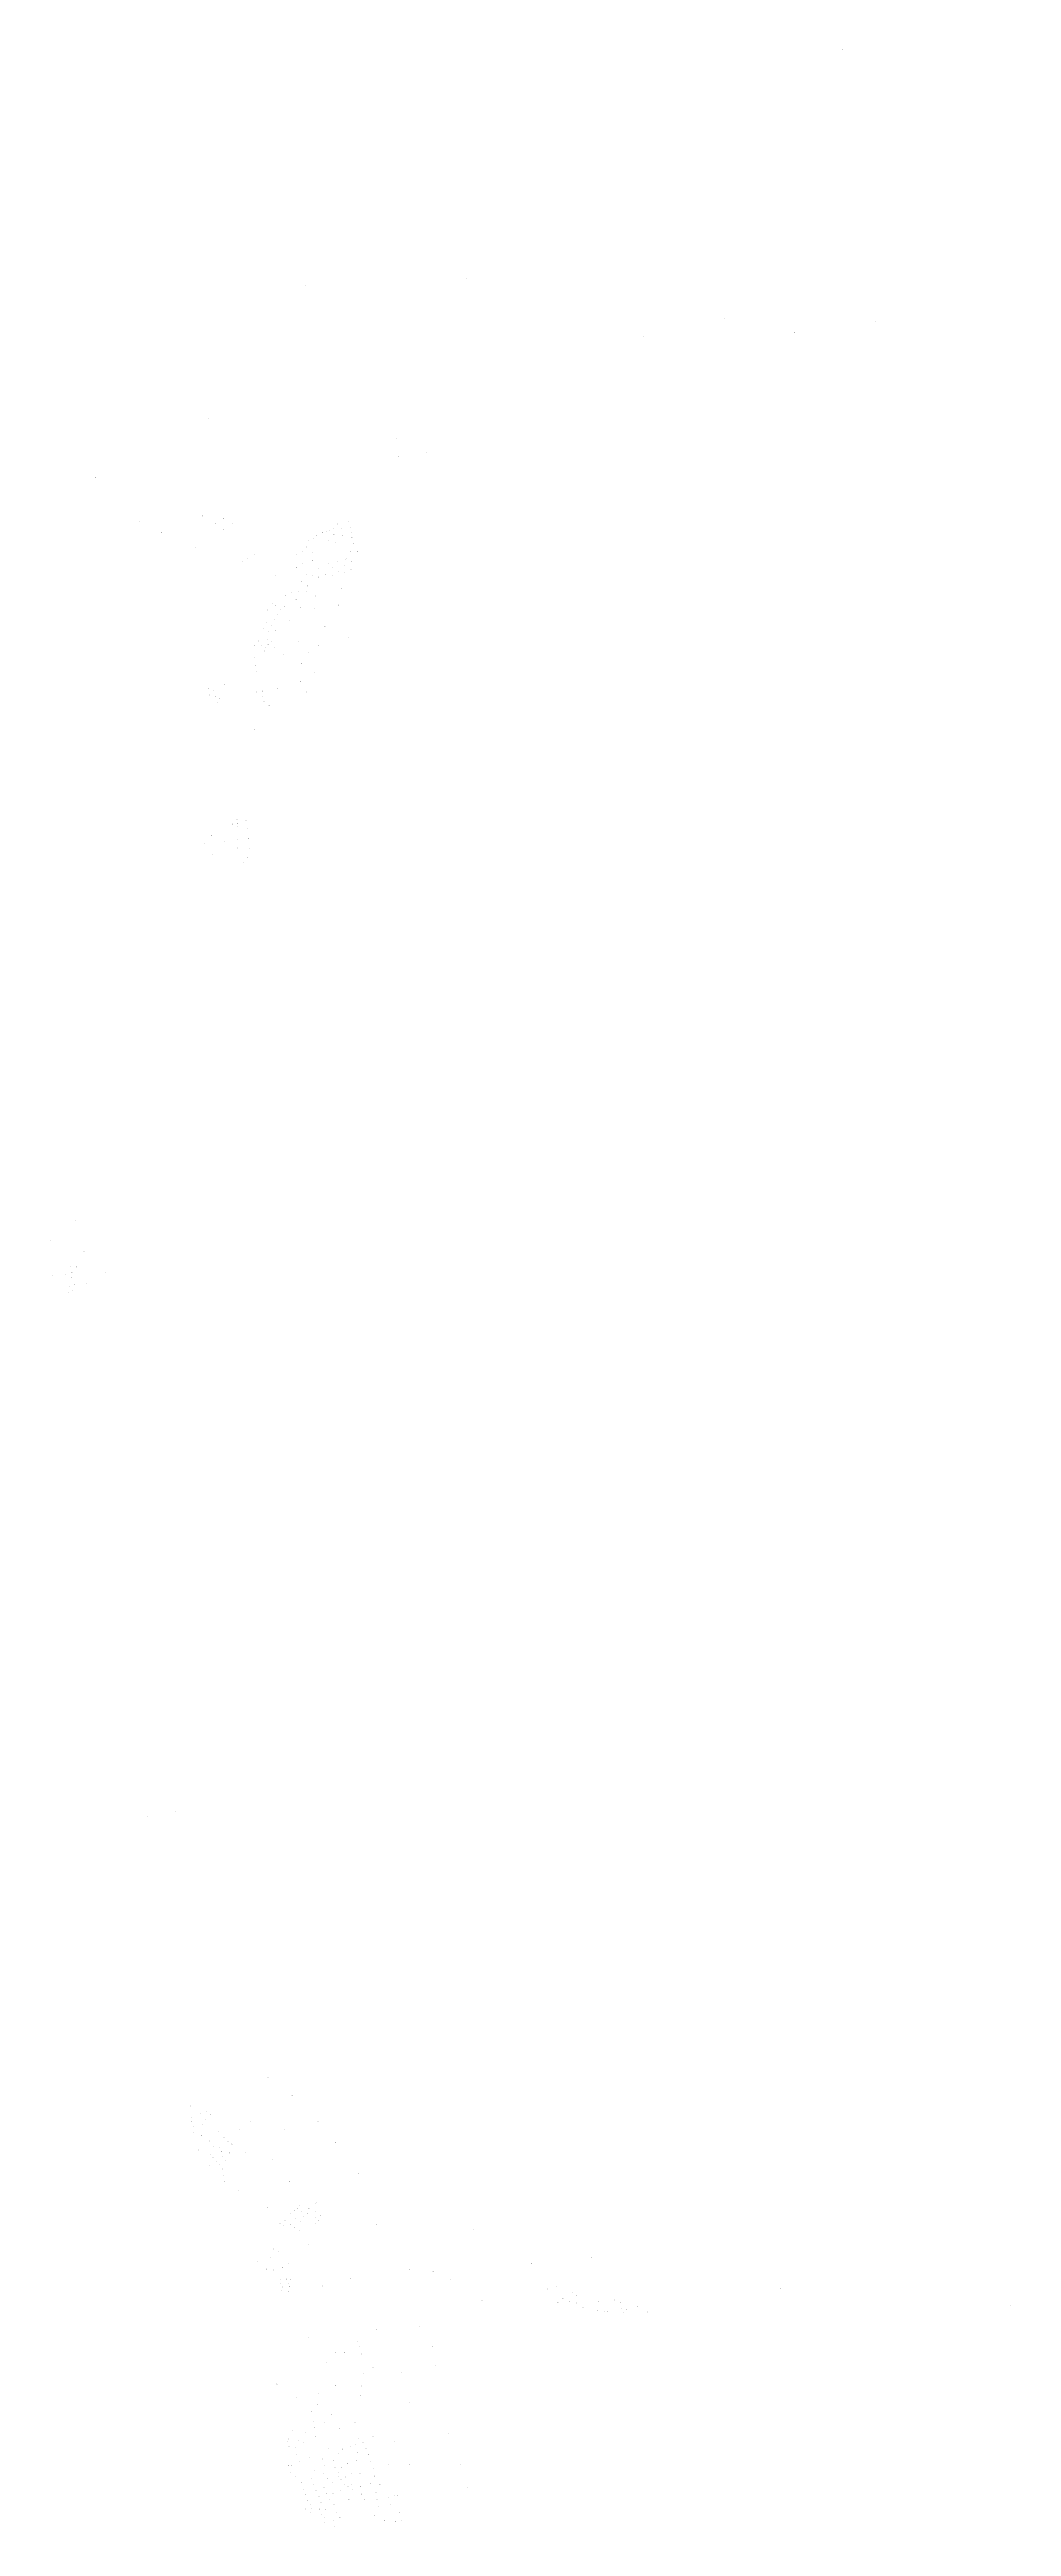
# Model space of a CAD drawing. Extents: x 538696 to 554460, y 1851264 to 1863934.
# Drawn here: x 543219 to 545088, y 1856081 to 1860895 of the extents above; entities that cross this region are included whole.
import ezdxf

# ---------------------------------------------------------------- set-up
doc = ezdxf.new("R2010")
doc.units = 0
doc.layers.add('Level 20', color=7, linetype='Continuous')

msp = doc.modelspace()

# ---------------------------------------------------------------- texts
at = {"layer": 'Level 20'}
for s, p in [('17', (544759.7, 1860894.3)), ('17', (544694, 1860630.6)), ('17', (544151.1, 1860605.2)), ('17', (544445.1, 1860504.8)), ('16', (543716.9, 1860435.5)), ('16', (544027.5, 1860449.7)), ('17', (544371.9, 1860337.2)), ('17', (544529, 1860371.4)), ('17', (544666.5, 1860345)), ('17', (544728.1, 1860355.9)), ('17', (544823.9, 1860366.7)), ('16', (543526.1, 1860178.3)), ('16', (543892.7, 1860139.5)), ('16', (543842.2, 1860133.5)), ('16', (543851.3, 1860106.2)), ('16', (543896.2, 1860104.2)), ('16', (543950.6, 1860111.7)), ('16', (543308.2, 1860063.4)), ('16', (543382.9, 1860002.6)), ('16', (543416.6, 1859999.4)), ('18', (543467.7, 1859994.2)), ('18', (543393.2, 1859977.6)), ('18', (543435.9, 1859955.8)), ('18', (543515.6, 1859988)), ('18', (543524.1, 1859955.5)), ('18', (543541.3, 1859974)), ('18', (543556.4, 1859983)), ('18', (543557, 1859961.4)), ('18', (543573.4, 1859974.4)), ('18', (543730.4, 1859945)), ('18', (543737.5, 1859950.6)), ('18', (543749.3, 1859955.8)), ('18', (543750.7, 1859974.8)), ('18', (543756.7, 1859957.5)), ('18', (543763.1, 1859960.4)), ('18', (543771.3, 1859963)), ('18', (543771.3, 1859951.9)), ('18', (543776.8, 1859972.5)), ('18', (543785.5, 1859964.4)), ('18', (543787.9, 1859950)), ('18', (543799.9, 1859977.3)), ('18', (543803.3, 1859966.8)), ('18', (543804.7, 1859956.6)), ('18', (543806.3, 1859945.9)), ('18', (543388.3, 1859922.7)), ('18', (543501, 1859926.8)), ('18', (543570.7, 1859913.3)), ('18', (543592.9, 1859900.4)), ('18', (543603.5, 1859906)), ('18', (543615.7, 1859913.9)), ('18', (543628.6, 1859919.6)), ('18', (543697.8, 1859914)), ('18', (543708.9, 1859896.3)), ('18', (543710.2, 1859918.6)), ('18', (543718.2, 1859927.8)), ('18', (543720, 1859896.5)), ('18', (543721.7, 1859940.7)), ('18', (543729.5, 1859916.6)), ('18', (543729.9, 1859901.8)), ('18', (543731.3, 1859934.6)), ('18', (543743.7, 1859904.8)), ('18', (543745.3, 1859937.9)), ('18', (543759.4, 1859940.2)), ('18', (543759.5, 1859896.4)), ('18', (543763.2, 1859905.5)), ('18', (543770.9, 1859918.7)), ('18', (543774.3, 1859937.3)), ('18', (543778.6, 1859899.2)), ('18', (543791.2, 1859936.3)), ('18', (543794.8, 1859904.6)), ('18', (543803.7, 1859918.4)), ('18', (543805.4, 1859899.4)), ('18', (543809.7, 1859934.4)), ('18', (543817.3, 1859919.3)), ('18', (543818.4, 1859902.6)), ('18', (543657.1, 1859871.8)), ('18', (543698.1, 1859888.4)), ('18', (543706.8, 1859875.6)), ('18', (543706.9, 1859861.1)), ('18', (543717.6, 1859875.1)), ('18', (543720.2, 1859852.2)), ('18', (543729.1, 1859872.4)), ('18', (543730.7, 1859890.5)), ('18', (543733.9, 1859857.5)), ('18', (543740.9, 1859869.6)), ('18', (543742.2, 1859885.9)), ('18', (543755, 1859874.8)), ('18', (543767.9, 1859873.1)), ('18', (543769.6, 1859887)), ('18', (543778.8, 1859879.5)), ('18', (543786.8, 1859847.5)), ('18', (543790.5, 1859878.3)), ('18', (543792.2, 1859892.7)), ('18', (543804, 1859883.9)), ('18', (543815.9, 1859888.1)), ('18', (543638.9, 1859835)), ('18', (543642.6, 1859805.5)), ('18', (543649.8, 1859803)), ('18', (543650.9, 1859818.7)), ('18', (543657.3, 1859814.5)), ('18', (543665.6, 1859825.9)), ('18', (543666, 1859807.1)), ('18', (543675.3, 1859813.3)), ('18', (543677.4, 1859832.9)), ('18', (543687, 1859818.7)), ('18', (543688.5, 1859840.1)), ('18', (543697.1, 1859826.1)), ('18', (543702.9, 1859840.4)), ('18', (543705.6, 1859809.9)), ('18', (543718.1, 1859841.3)), ('18', (543733.2, 1859807.7)), ('18', (543736.3, 1859832.6)), ('18', (543780.5, 1859815.2)), ('18', (543634.7, 1859769.5)), ('18', (543635.2, 1859752.6)), ('18', (543640, 1859781.2)), ('18', (543644.5, 1859763)), ('18', (543644.6, 1859791.4)), ('18', (543649.7, 1859774.7)), ('18', (543652.7, 1859754.6)), ('18', (543655.1, 1859785.9)), ('18', (543657.1, 1859766)), ('18', (543661.3, 1859797.3)), ('18', (543678.5, 1859752.2)), ('18', (543684.2, 1859784.4)), ('18', (543753.8, 1859773.1)), ('18', (543780.2, 1859797.4)), ('18', (543798.8, 1859752)), ('18', (543614.1, 1859727.9)), ('18', (543616.7, 1859712.6)), ('18', (543617.2, 1859736.9)), ('18', (543623.2, 1859725.4)), ('18', (543624.6, 1859745.1)), ('18', (543629.8, 1859737.2)), ('18', (543631.3, 1859718.8)), ('18', (543635.6, 1859725.7)), ('18', (543638.5, 1859732.6)), ('18', (543641.8, 1859747.5)), ('18', (543643.2, 1859738.1)), ('18', (543648.7, 1859743.7)), ('18', (543649.3, 1859724.4)), ('18', (543655.7, 1859732.5)), ('18', (543673.3, 1859719.5)), ('18', (543702.3, 1859744.3)), ('18', (543721, 1859722.3)), ('18', (543741.4, 1859736.2)), ('18', (543536, 1859655.1)), ('18', (543557.9, 1859660.3)), ('18', (543594.7, 1859672.2)), ('18', (543619.1, 1859698.1)), ('18', (543621.2, 1859686.6)), ('18', (543622, 1859676.7)), ('18', (543623.4, 1859667.8)), ('18', (543623.9, 1859657.2)), ('18', (543656.6, 1859694.3)), ('18', (543706.7, 1859666)), ('18', (543707.8, 1859701.2)), ('18', (543733, 1859684.1)), ('18', (543527.2, 1859651.7)), ('18', (543528.8, 1859640.2)), ('18', (543536.1, 1859648.2)), ('18', (543541.2, 1859637.7)), ('18', (543543.7, 1859626.1)), ('18', (543548.8, 1859633.6)), ('18', (543556.1, 1859626.1)), ('18', (543597.9, 1859619.1)), ('18', (543620.5, 1859646)), ('18', (543621.6, 1859630)), ('18', (543632, 1859638)), ('18', (543632.1, 1859648)), ('18', (543635.1, 1859628.6)), ('18', (543645.1, 1859620.2)), ('18', (543661, 1859652.6)), ('18', (543718.8, 1859645.9)), ('18', (543616.8, 1859572.8)), ('18', (543650.9, 1859592)), ('18', (543533.6, 1859367.3)), ('18', (543573.7, 1859389.5)), ('18', (543580.5, 1859375.5)), ('18', (543582.9, 1859398)), ('18', (543583.4, 1859384.3)), ('18', (543584.1, 1859390.8)), ('18', (543600.4, 1859396.7)), ('18', (543602.9, 1859379.9)), ('18', (543519, 1859352.3)), ('18', (543534.1, 1859330.1)), ('18', (543558, 1859354.8)), ('18', (543572.2, 1859357.5)), ('18', (543582.5, 1859360)), ('18', (543584.1, 1859342.7)), ('18', (543585, 1859327.5)), ('18', (543603.4, 1859324.1)), ('18', (543604.9, 1859361.7)), ('18', (543605.8, 1859342)), ('18', (543596.4, 1859314)), ('19', (543269.2, 1858618.2)), ('19', (543219.2, 1858580.5)), ('19', (543285.6, 1858558.7)), ('19', (543224, 1858511.8)), ('19', (543249.2, 1858514.3)), ('19', (543259.1, 1858500.3)), ('19', (543259.4, 1858529)), ('19', (543260.8, 1858509)), ('19', (543262.2, 1858517.4)), ('19', (543266.6, 1858524.1)), ('19', (543270.6, 1858528.2)), ('19', (543271, 1858509.8)), ('19', (543314.9, 1858510.6)), ('19', (543327.3, 1858518.5)), ('19', (543254.5, 1858478.4)), ('19', (543257, 1858490.4)), ('19', (543263, 1858482.7)), ('19', (543266.8, 1858494.8)), ('19', (543289.8, 1858495.6)), ('38', (543408.4, 1857460.9)), ('38', (543464.5, 1857469.7)), ('20', (543596.4, 1856988.3)), ('20', (543619.8, 1856963.8)), ('20', (543520.6, 1856952.8)), ('20', (543643.1, 1856952.7)), ('20', (543690, 1856917.6)), ('20', (543493, 1856897.6)), ('20', (543493.1, 1856875.8)), ('20', (543494.3, 1856867)), ('20', (543511.1, 1856883.6)), ('20', (543522.1, 1856871.8)), ('20', (543522.7, 1856887.4)), ('20', (543531.6, 1856879.9)), ('20', (543609.2, 1856867.3)), ('20', (543739.8, 1856867.4)), ('20', (543497.6, 1856845.9)), ('20', (543497.6, 1856858.4)), ('20', (543500, 1856828.4)), ('20', (543513.8, 1856840.5)), ('20', (543515.3, 1856860.6)), ('20', (543529.3, 1856829.5)), ('20', (543529.6, 1856854.8)), ('20', (543537.4, 1856818.8)), ('20', (543547.7, 1856847.6)), ('20', (543548.2, 1856816)), ('20', (543557.7, 1856836.1)), ('20', (543565.1, 1856827.5)), ('20', (543572.9, 1856823.8)), ('20', (543587, 1856852.6)), ('20', (543675.1, 1856851.8)), ('20', (543774.3, 1856827)), ('20', (543507.4, 1856812)), ('20', (543517.2, 1856798.8)), ('20', (543524.6, 1856788.9)), ('20', (543529.8, 1856781.7)), ('20', (543531.7, 1856803.6)), ('20', (543536.5, 1856797.2)), ('20', (543540.7, 1856771.2)), ('20', (543541.6, 1856789.7)), ('20', (543548.7, 1856783.1)), ('20', (543553.2, 1856809.4)), ('20', (543554.7, 1856775.1)), ('20', (543555.1, 1856799.4)), ('20', (543560.3, 1856790.8)), ('20', (543565.9, 1856782.8)), ('20', (543568.2, 1856806.2)), ('20', (543599.7, 1856807.2)), ('20', (543652.6, 1856792.8)), ('20', (543818.6, 1856766.5)), ('20', (543555.9, 1856761.7)), ('20', (543558.4, 1856751.1)), ('20', (543585.8, 1856733.5)), ('20', (543685.2, 1856750.3)), ('20', (543641.5, 1856700.5)), ('20', (543666.2, 1856668.7)), ('20', (543676.3, 1856674.8)), ('20', (543686.6, 1856687.8)), ('20', (543694.9, 1856695.5)), ('20', (543697.4, 1856679.9)), ('20', (543700.8, 1856698)), ('20', (543705.1, 1856703.2)), ('20', (543705.6, 1856673.5)), ('20', (543708.7, 1856692.5)), ('20', (543711.4, 1856682.8)), ('20', (543718.3, 1856674.9)), ('20', (543720.2, 1856688.8)), ('20', (543722.8, 1856698.5)), ('20', (543726.4, 1856677.6)), ('20', (543734, 1856680.9)), ('20', (543735.3, 1856691.8)), ('20', (543735.7, 1856669.9)), ('20', (543736, 1856709.1)), ('20', (543741.2, 1856675.3)), ('20', (543744.2, 1856684.4)), ('20', (543673.1, 1856665.2)), ('20', (543686.6, 1856667.6)), ('20', (543694.8, 1856661.8)), ('20', (543704.2, 1856655.5)), ('20', (543712.1, 1856666.7)), ('20', (543721.6, 1856628.7)), ('20', (543853.9, 1856667)), ('21', (544041.9, 1856658.2)), ('20', (543621.9, 1856596)), ('20', (543634.7, 1856597.9)), ('20', (543640.3, 1856580.8)), ('20', (543647.9, 1856603)), ('20', (543654.2, 1856619.6)), ('20', (543654.3, 1856578.8)), ('20', (543663.5, 1856601.8)), ('20', (543664.2, 1856614.6)), ('20', (543671.1, 1856583.8)), ('20', (543683.3, 1856592.5)), ('20', (543742.7, 1856582.2)), ('20', (543917.8, 1856579.4)), ('20', (543963.8, 1856575.6)), ('21', (544154.7, 1856591)), ('21', (544271.2, 1856602.3)), ('20', (543667.3, 1856559.8)), ('20', (543667.9, 1856553.1)), ('20', (543670, 1856545.7)), ('20', (543670.5, 1856568.2)), ('20', (543670.5, 1856539.4)), ('20', (543672.2, 1856528.9)), ('20', (543679.5, 1856561.2)), ('20', (543681.7, 1856552.1)), ('20', (543683.2, 1856538.1)), ('20', (543685.2, 1856546.2)), ('20', (543687.3, 1856560)), ('20', (543748.4, 1856547.7)), ('20', (543803, 1856561.1)), ('20', (543855.3, 1856568.2)), ('20', (543997.7, 1856560.9)), ('21', (544075.1, 1856558.3)), ('21', (544186.1, 1856541.8)), ('21', (544190.2, 1856548.7)), ('21', (544197.2, 1856547.3)), ('21', (544201.7, 1856533.1)), ('21', (544202.8, 1856545.7)), ('21', (544208.8, 1856544.2)), ('21', (544216.6, 1856538.2)), ('21', (544223.5, 1856533)), ('21', (544230.2, 1856527.3)), ('21', (544235.7, 1856534.4)), ('21', (544243, 1856529.4)), ('21', (544255.6, 1856525.9)), ('21', (544298.3, 1856538.9)), ('21', (544441.8, 1856560.2)), ('21', (544638.5, 1856542.8)), ('21', (544840.7, 1856568)), ('20', (543671.6, 1856517.4)), ('21', (544058.8, 1856519.5)), ('21', (544206.4, 1856516)), ('21', (544215.9, 1856523.1)), ('21', (544229.5, 1856517.9)), ('21', (544243, 1856514.5)), ('21', (544253, 1856516.3)), ('21', (544255.2, 1856506.3)), ('21', (544267.7, 1856505.9)), ('21', (544271.1, 1856520.3)), ('21', (544282.3, 1856500.4)), ('21', (544284.2, 1856517.2)), ('21', (544295.9, 1856498.6)), ('21', (544300, 1856516.8)), ('21', (544304, 1856497.8)), ('21', (544312.4, 1856497.3)), ('21', (544313.7, 1856511.6)), ('21', (544316.3, 1856520.4)), ('21', (544323.6, 1856496.8)), ('21', (544328.2, 1856516.2)), ('21', (544329.7, 1856503.5)), ('21', (544334.6, 1856495.2)), ('21', (544337.7, 1856514.4)), ('21', (544339.2, 1856502.5)), ('21', (544348.1, 1856497.5)), ('21', (544361.4, 1856508.3)), ('21', (544363.5, 1856494.2)), ('21', (544380.4, 1856497.1)), ('21', (545087, 1856509.4)), ('20', (543692, 1856437)), ('20', (543721.1, 1856447)), ('20', (543755.6, 1856462.5)), ('20', (543808.9, 1856463.4)), ('20', (543817, 1856438.9)), ('20', (543820.1, 1856430.7)), ('20', (543853, 1856462.8)), ('20', (543936.1, 1856468.9)), ('20', (543963.9, 1856429.7)), ('20', (543705.1, 1856382.9)), ('20', (543756.8, 1856397.9)), ('20', (543772, 1856390.5)), ('20', (543773.9, 1856418.8)), ('20', (543791.7, 1856418.7)), ('20', (543794, 1856394.1)), ('20', (543824.2, 1856415.5)), ('20', (543841.8, 1856416.8)), ('20', (543847.4, 1856389)), ('20', (543901.8, 1856379.6)), ('20', (543968, 1856393.3)), ('20', (543660.4, 1856357.3)), ('20', (543699.2, 1856331.5)), ('20', (543740.5, 1856339.5)), ('20', (543774.2, 1856353.9)), ('20', (543823.2, 1856334.4)), ('20', (543825.3, 1856353.2)), ('20', (543829.6, 1856377)), ('20', (543850.2, 1856347.9)), ('20', (543728.1, 1856303.5)), ('20', (543730.1, 1856283.5)), ('20', (543739.2, 1856317)), ('20', (543755.8, 1856310.7)), ('20', (543766.4, 1856297.5)), ('20', (543791.3, 1856326.3)), ('20', (543851, 1856286.1)), ('20', (543918.4, 1856322.2)), ('20', (543680.1, 1856244.7)), ('20', (543682.8, 1856250.2)), ('20', (543683, 1856258.3)), ('20', (543689.4, 1856267.6)), ('20', (543702.3, 1856246.9)), ('20', (543703.2, 1856269.1)), ('20', (543712.5, 1856244)), ('20', (543715.9, 1856263.6)), ('20', (543733.9, 1856273.1)), ('20', (543734.8, 1856255.5)), ('20', (543744.5, 1856240.3)), ('20', (543753.4, 1856282.8)), ('20', (543781.7, 1856269.6)), ('20', (543803.3, 1856236.3)), ('20', (543811.9, 1856281.3)), ('20', (543813.5, 1856239.4)), ('20', (543818.8, 1856251.2)), ('20', (543827.8, 1856243.6)), ('20', (543847.2, 1856255.6)), ('20', (543889.9, 1856245.5)), ('20', (543993, 1856260.4)), ('20', (543682.3, 1856198.5)), ('20', (543683.2, 1856217.2)), ('20', (543683.9, 1856234.6)), ('20', (543689.7, 1856198.9)), ('20', (543695.2, 1856234.3)), ('20', (543698.7, 1856219.5)), ('20', (543703, 1856206.3)), ('20', (543706.9, 1856192.4)), ('20', (543716.7, 1856227.3)), ('20', (543723.6, 1856213.6)), ('20', (543727.2, 1856201)), ('20', (543732.1, 1856189.1)), ('20', (543749.5, 1856211.5)), ('20', (543752.4, 1856199)), ('20', (543759.9, 1856231.8)), ('20', (543767.8, 1856221.6)), ('20', (543770.9, 1856208.1)), ('20', (543772.9, 1856194.7)), ('20', (543779.4, 1856222.7)), ('20', (543786.3, 1856194.4)), ('20', (543787.9, 1856230.9)), ('20', (543793.9, 1856217)), ('20', (543797.9, 1856202.8)), ('20', (543808.8, 1856221.7)), ('20', (543816.2, 1856208.8)), ('20', (543817.3, 1856224.2)), ('20', (543819.2, 1856194.8)), ('20', (543833.6, 1856231.9)), ('20', (543838.2, 1856219.7)), ('20', (543842.1, 1856206.6)), ('20', (543846.9, 1856193.1)), ('20', (543877.2, 1856200)), ('20', (543918.1, 1856201)), ('20', (544016.2, 1856200.3)), ('20', (543687.3, 1856185.7)), ('20', (543696.1, 1856178)), ('20', (543708.7, 1856165.4)), ('20', (543711.3, 1856179.5)), ('20', (543712.4, 1856153.1)), ('20', (543715.4, 1856142.1)), ('20', (543728.4, 1856173.1)), ('20', (543732.3, 1856161.1)), ('20', (543736.5, 1856150)), ('20', (543741.8, 1856138.9)), ('20', (543750.8, 1856183.8)), ('20', (543751.8, 1856156.4)), ('20', (543756.8, 1856144.7)), ('20', (543758.3, 1856173.7)), ('20', (543768.1, 1856164.7)), ('20', (543769.4, 1856144.1)), ('20', (543779.9, 1856185.2)), ('20', (543780.9, 1856177)), ('20', (543783.9, 1856149.7)), ('20', (543784.8, 1856170.4)), ('20', (543791.8, 1856161.7)), ('20', (543792.4, 1856176.3)), ('20', (543798.3, 1856167.1)), ('20', (543798.3, 1856156.9)), ('20', (543804.6, 1856162.4)), ('20', (543805.8, 1856183.9)), ('20', (543806.5, 1856152.8)), ('20', (543819.7, 1856169.7)), ('20', (543822.1, 1856183)), ('20', (543822.2, 1856157.7)), ('20', (543824.9, 1856143.5)), ('20', (543841.6, 1856163.4)), ('20', (543850.5, 1856178.2)), ('20', (543852.9, 1856147.4)), ('20', (543860.5, 1856162.3)), ('20', (543873.4, 1856178)), ('20', (543879.9, 1856156.7)), ('20', (543889, 1856140.3)), ('20', (543894.7, 1856140.7)), ('20', (544030.6, 1856155.9)), ('20', (543713.6, 1856120.9)), ('20', (543714.3, 1856106.1)), ('20', (543716.4, 1856114.3)), ('20', (543719.5, 1856131.8)), ('20', (543724.3, 1856123.1)), ('20', (543725, 1856107.4)), ('20', (543727.3, 1856116.2)), ('20', (543743.3, 1856114.3)), ('20', (543746.1, 1856127.3)), ('20', (543746.4, 1856104.2)), ('20', (543753.4, 1856097.6)), ('20', (543754.9, 1856112.2)), ('20', (543762.1, 1856133)), ('20', (543770.6, 1856092.1)), ('20', (543771.6, 1856123.4)), ('20', (543775.9, 1856107.7)), ('20', (543782.8, 1856097.5)), ('20', (543800.1, 1856133)), ('20', (543804.3, 1856112.9)), ('20', (543819.9, 1856093.5)), ('20', (543821.2, 1856130)), ('20', (543828.4, 1856118.3)), ('20', (543831.6, 1856132.8)), ('20', (543835.2, 1856097.8)), ('20', (543849.7, 1856101.1)), ('20', (543854.9, 1856132.9)), ('20', (543858, 1856119)), ('20', (543864.3, 1856104.7)), ('20', (543869.4, 1856091.5)), ('20', (543877.4, 1856137.2)), ('20', (543880.4, 1856122.2)), ('20', (543884, 1856105.8)), ('20', (543893.8, 1856123)), ('20', (543898.7, 1856107.1)), ('20', (543902.2, 1856092.6)), ('20', (543752.4, 1856089)), ('20', (543772.3, 1856080.8)), ('20', (543787.9, 1856085.9)), ('20', (543801, 1856088.9)), ('20', (543852.3, 1856087.3)), ('20', (543890.3, 1856090.3))]:
    msp.add_text(s, height=1, dxfattribs=at).set_placement(p)

doc.saveas('drawing.dxf')
